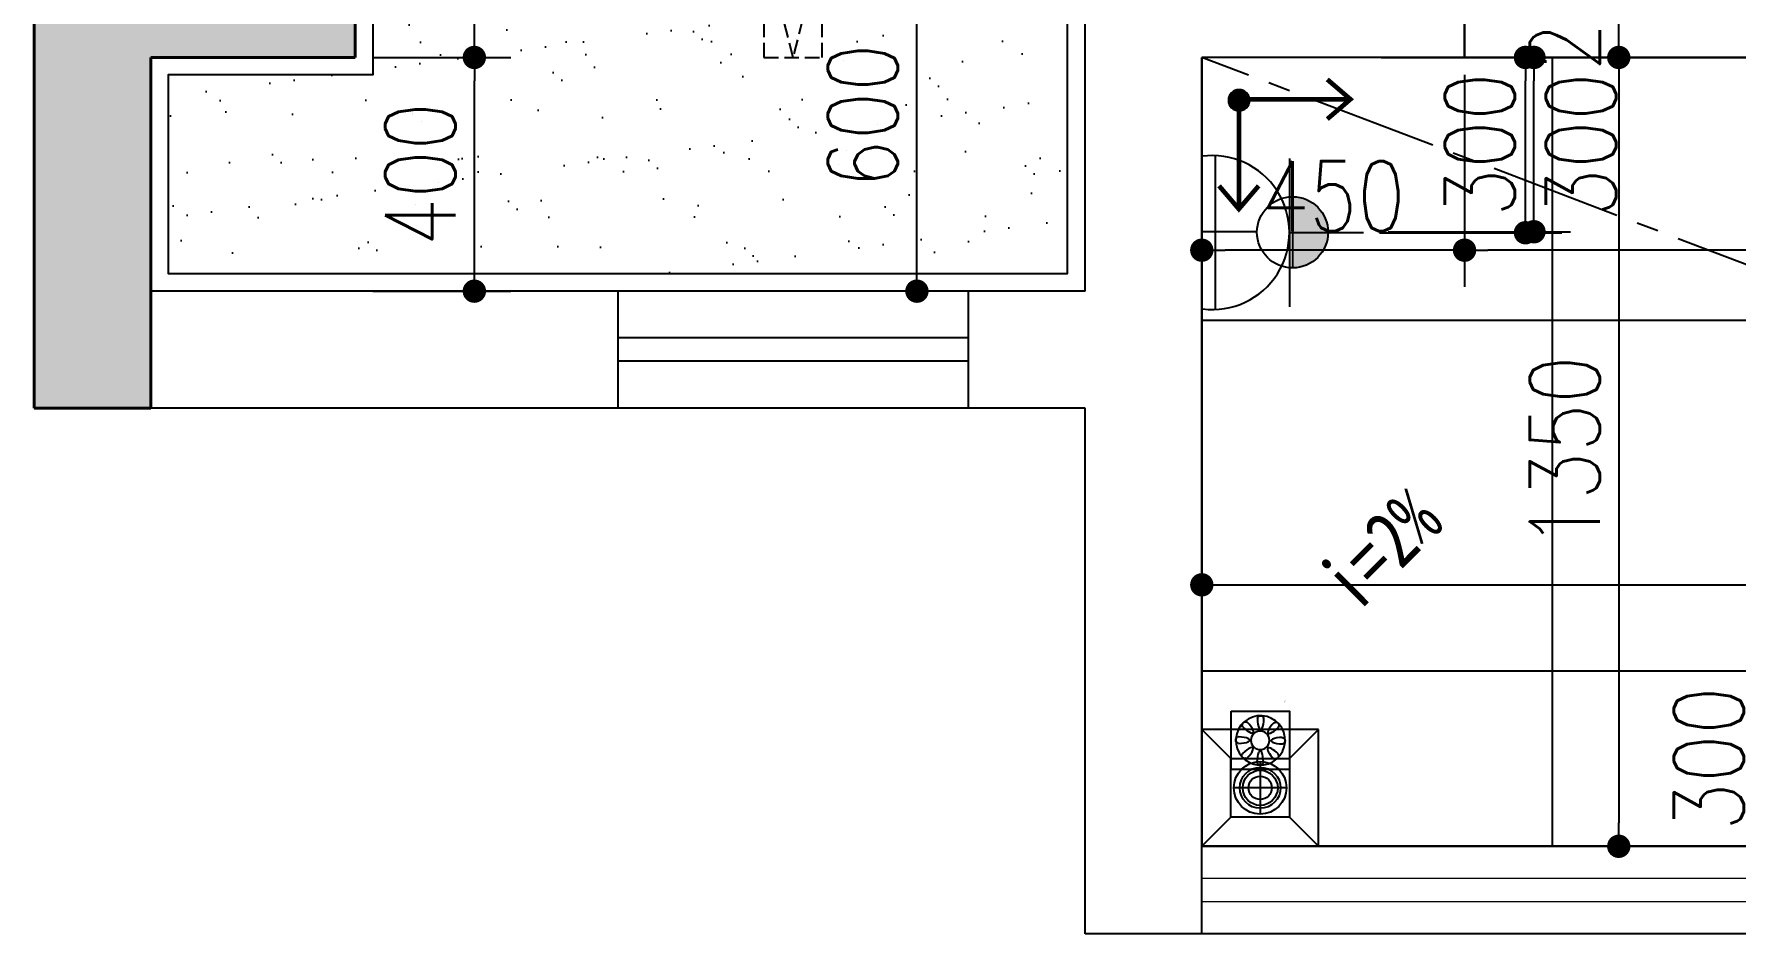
# Model space of a CAD drawing. Header units: inches. Extents: x -2597087 to 134135, y -662679 to 20000.
# Drawn here: x 6118 to 9033, y -41402 to -39862 of the extents above; entities that cross this region are included whole.
import ezdxf
from ezdxf.enums import TextEntityAlignment as Align

# ---------------------------------------------------------------- set-up
doc = ezdxf.new("R2010")
doc.units = ezdxf.units.IN
doc.header["$LTSCALE"] = 100
doc.header["$MEASUREMENT"] = 0
for name, pattern in [('CENTER', [50.8, 31.75, -6.35, 6.35, -6.35]), ('CENTER2', [1.125, 0.75, -0.125, 0.125, -0.125]), ('DASH', [0.35, 0.25, -0.1])]:
    doc.linetypes.add(name, pattern=pattern)
doc.layers.get('0').update_dxf_attribs({"linetype": 'CONTINUOUS'})
doc.layers.get('Defpoints').update_dxf_attribs({"linetype": 'CONTINUOUS'})
for name, color, linetype in [('-04给水图层', 142, 'CENTER'), ('006地漏', 146, 'CONTINUOUS'), ('AIR', 252, 'DASH'), ('DOOR', 4, 'CONTINUOUS'), ('EQUIP-动力', 3, 'CONTINUOUS'), ('EQUIP-动力-DIM', 3, 'CONTINUOUS'), ('floor', 8, 'CONTINUOUS'), ('IFC-NORM', 8, 'CONTINUOUS'), ('PUB_HATCH', 8, 'CONTINUOUS'), ('RC', 1, 'CONTINUOUS'), ('WALL', 7, 'CONTINUOUS'), ('wall-dim', 3, 'CONTINUOUS'), ('WALL-FSL', 1, 'CONTINUOUS'), ('WINDOW', 4, 'CONTINUOUS'), ('天花开线', 4, 'CONTINUOUS')]:
    doc.layers.add(name, color=color, linetype=linetype)
for name, color, linetype, lineweight in [('COLUMN', 30, 'CONTINUOUS', 40), ('STAIR', 2, 'CONTINUOUS', 0), ('平地共', 1, 'CONTINUOUS', 0)]:
    doc.layers.add(name, color=color, linetype=linetype, lineweight=lineweight)
doc.styles.get("Standard").update_dxf_attribs({"font": 'txt.shx', "width": 0.8, "bigfont": 'GBCBIG.shx'})
doc.styles.add('繁黑体', font='simhei.ttf')
doc.dimstyles.new('50', dxfattribs={"dimscale": 50, "dimtxt": 2.4, "dimasz": 0.8, "dimexe": 1.25, "dimexo": 0.6, "dimgap": 0.65, "dimtad": 1, "dimdec": 0, "dimdsep": 46, "dimtxsty": 'Standard', "dimblk1": 'DOT', "dimblk2": 'DOT', "dimsah": 1, "dimcen": 2.5, "dimclrd": 3, "dimclre": 3, "dimclrt": 3, "dimadec": 0, "dimazin": 0, "dimtfac": 1, "dimtdec": 0, "dimtix": 1, "dimtmove": 2, "dimatfit": 0, "dimldrblk": 'DOT', "dimfxl": 5, "dimfxlon": 1, "dimarcsym": 0})

# ---------------------------------------------------------------- blocks, each defined once
blk = doc.blocks.new('9#BZCcolumn')
at = {"layer": 'PUB_HATCH'}
blk.add_hatch(color=256, dxfattribs=at).paths.add_polyline_path([(261934.7, -29040.9), (261934.7, -30840.9), (261584.7, -30840.9), (261584.7, -31040.9), (261934.7, -31040.9), (261934.7, -31640.9), (262134.7, -31640.9), (262134.7, -29040.9)])
at = {"layer": 'COLUMN'}
for p, q in [((262134.7, -31640.9), (262134.7, -29040.9)), ((261584.7, -30840.9), (261584.7, -31040.9)), ((261584.7, -31040.9), (261934.7, -31040.9)), ((261934.7, -31040.9), (261934.7, -31640.9)), ((261934.7, -31640.9), (262134.7, -31640.9))]:
    blk.add_line(p, q, dxfattribs=at)
blk = doc.blocks.new('QE1223A')
at = {"layer": 'AIR'}
blk.add_lwpolyline([(4254754.3, 2525324.6), (4254654.3, 2525324.6), (4254654.3, 2525124.6), (4254754.3, 2525124.6)], close=True, dxfattribs=at)
blk.add_lwpolyline([(4254654.3, 2525124.6), (4254704.3, 2525324.6), (4254754.3, 2525124.6)], dxfattribs=at)
blk = doc.blocks.new('A$C13D5077C')
at = {"layer": 'EQUIP-动力', "color": 7}
for points in [[(0, 262.5), (0, 135.5)], [(-127, 135.5), (127, 135.5)], [(-132.1, 8.5), (131.5, 8.5)]]:
    blk.add_lwpolyline(points, dxfattribs=at)
blk.add_lwpolyline([(130.5, -13.1, 1.142122), (-130.9, -14.4)], format="xyb", dxfattribs=at)
blk = doc.blocks.new('_Dot')
at = {"color": 0, "linetype": 'ByBlock', "lineweight": -2}
blk.add_line((-0.5, 0), (-1, 0), dxfattribs=at)
at = {"color": 0, "linetype": 'ByBlock', "const_width": 0.5}
blk.add_lwpolyline([(-0.25, 0, 1), (0.25, 0, 1)], format="xyb", close=True, dxfattribs=at)
blk = doc.blocks.new('*D1223')
at = {"layer": 'Defpoints', "color": 0, "transparency": 16777216}
for p in [(8394.9, -39902.1), (8672.2, -39902.1), (8286.3, -40202.1)]:
    blk.add_point(p, dxfattribs=at)
at = {"layer": 'EQUIP-动力-DIM', "color": 3, "lineweight": -2, "transparency": 16777216}
for p, q in [((8424.9, -39902.1), (8734.7, -39902.1)), ((8672.2, -40162.1), (8672.2, -39942.1)), ((8422.2, -40202.1), (8734.7, -40202.1))]:
    blk.add_line(p, q, dxfattribs=at)
at = {"layer": 'EQUIP-动力-DIM', "color": 3, "lineweight": -2, "transparency": 16777216, "xscale": 40, "yscale": 40, "zscale": 40}
for p, rotation in [((8672.2, -39902.1), 90), ((8672.2, -40202.1), 270)]:
    blk.add_blockref('_Dot', p, dxfattribs=dict(at, rotation=rotation))
at = {"layer": 'EQUIP-动力-DIM', "color": 3, "transparency": 16777216, "insert": (8767.3, -40051.3), "char_height": 120, "attachment_point": 5, "rotation": 90}
blk.add_mtext('300', dxfattribs=at)
blk = doc.blocks.new('*D1237')
at = {"layer": 'Defpoints', "color": 0, "transparency": 16777216}
for p in [(6667.9, -39902.1), (6872, -39902.1), (6667.9, -40302.1)]:
    blk.add_point(p, dxfattribs=at)
at = {"layer": 'wall-dim', "color": 3, "lineweight": -2, "transparency": 16777216}
for p, q in [((6697.9, -39902.1), (6934.5, -39902.1)), ((6872, -40262.1), (6872, -39942.1)), ((6697.9, -40302.1), (6934.5, -40302.1))]:
    blk.add_line(p, q, dxfattribs=at)
at = {"layer": 'wall-dim', "color": 3, "lineweight": -2, "transparency": 16777216, "xscale": 40, "yscale": 40, "zscale": 40}
for p, rotation in [((6872, -39902.1), 90), ((6872, -40302.1), 270)]:
    blk.add_blockref('_Dot', p, dxfattribs=dict(at, rotation=rotation))
at = {"layer": 'wall-dim', "color": 3, "transparency": 16777216, "insert": (6779.5, -40102.1), "char_height": 120, "attachment_point": 5, "rotation": 90}
blk.add_mtext('400', dxfattribs=at)
blk = doc.blocks.new('*D1238')
at = {"layer": 'Defpoints', "color": 0, "transparency": 16777216}
for p in [(6667.9, -38852.1), (6872, -38852.1), (6667.9, -39902.1)]:
    blk.add_point(p, dxfattribs=at)
at = {"layer": 'wall-dim', "color": 3, "lineweight": -2, "transparency": 16777216}
for p, q in [((6697.9, -38852.1), (6934.5, -38852.1)), ((6872, -39862.1), (6872, -38892.1)), ((6697.9, -39902.1), (6934.5, -39902.1))]:
    blk.add_line(p, q, dxfattribs=at)
at = {"layer": 'wall-dim', "color": 3, "lineweight": -2, "transparency": 16777216, "xscale": 40, "yscale": 40, "zscale": 40}
for p, rotation in [((6872, -38852.1), 90), ((6872, -39902.1), 270)]:
    blk.add_blockref('_Dot', p, dxfattribs=dict(at, rotation=rotation))
at = {"layer": 'wall-dim', "color": 3, "transparency": 16777216, "insert": (6779.5, -39377.1), "char_height": 120, "attachment_point": 5, "rotation": 90}
blk.add_mtext('1050', dxfattribs=at)
blk = doc.blocks.new('*D1242')
at = {"layer": 'Defpoints', "color": 0, "transparency": 16777216}
for p in [(7630, -39702.1), (7917.9, -39702.1), (7917.9, -40302.1)]:
    blk.add_point(p, dxfattribs=at)
at = {"layer": 'wall-dim', "color": 3, "lineweight": -2, "transparency": 16777216}
for p, q in [((7887.9, -39702.1), (7567.5, -39702.1)), ((7630, -40262.1), (7630, -39742.1)), ((7887.9, -40302.1), (7567.5, -40302.1))]:
    blk.add_line(p, q, dxfattribs=at)
at = {"layer": 'wall-dim', "color": 3, "lineweight": -2, "transparency": 16777216, "xscale": 40, "yscale": 40, "zscale": 40}
for p, rotation in [((7630, -39702.1), 90), ((7630, -40302.1), 270)]:
    blk.add_blockref('_Dot', p, dxfattribs=dict(at, rotation=rotation))
at = {"layer": 'wall-dim', "color": 3, "transparency": 16777216, "insert": (7537.5, -40002.1), "char_height": 120, "attachment_point": 5, "rotation": 90}
blk.add_mtext('600', dxfattribs=at)
blk = doc.blocks.new('*D1269')
at = {"layer": 'Defpoints', "color": 0, "transparency": 16777216}
for p in [(8567.9, -39902.1), (8567.9, -41252.1), (8832, -41252.1)]:
    blk.add_point(p, dxfattribs=at)
at = {"layer": 'wall-dim', "color": 3, "lineweight": -2, "transparency": 16777216}
for p, q in [((8597.9, -39902.1), (8894.5, -39902.1)), ((8832, -39942.1), (8832, -41212.1)), ((8597.9, -41252.1), (8894.5, -41252.1))]:
    blk.add_line(p, q, dxfattribs=at)
at = {"layer": 'wall-dim', "color": 3, "lineweight": -2, "transparency": 16777216, "xscale": 40, "yscale": 40, "zscale": 40}
for p, rotation in [((8832, -39902.1), 90), ((8832, -41252.1), 270)]:
    blk.add_blockref('_Dot', p, dxfattribs=dict(at, rotation=rotation))
at = {"layer": 'wall-dim', "color": 3, "transparency": 16777216, "insert": (8739.5, -40577.1), "char_height": 120, "attachment_point": 5, "rotation": 90}
blk.add_mtext('1350', dxfattribs=at)
blk = doc.blocks.new('*D1270')
at = {"layer": 'Defpoints', "color": 0, "transparency": 16777216}
for p in [(8567.9, -39702.1), (8832, -39702.1), (8567.9, -39902.1)]:
    blk.add_point(p, dxfattribs=at)
at = {"layer": 'wall-dim', "color": 3, "lineweight": -2, "transparency": 16777216}
for p, q in [((8832, -39662.1), (8832, -39622.1)), ((8597.9, -39702.1), (8894.5, -39702.1)), ((8832, -39902.1), (8832, -39702.1)), ((8597.9, -39902.1), (8894.5, -39902.1)), ((8832, -39942.1), (8832, -39982.1))]:
    blk.add_line(p, q, dxfattribs=at)
at = {"layer": 'wall-dim', "color": 3, "lineweight": -2, "transparency": 16777216, "xscale": 40, "yscale": 40, "zscale": 40}
for p, rotation in [((8832, -39702.1), 270), ((8832, -39902.1), 90)]:
    blk.add_blockref('_Dot', p, dxfattribs=dict(at, rotation=rotation))
at = {"layer": 'wall-dim', "color": 3, "transparency": 16777216, "insert": (8739.5, -39802.1), "char_height": 120, "attachment_point": 5, "rotation": 90}
blk.add_mtext('200', dxfattribs=at)
blk = doc.blocks.new('*D1278')
at = {"layer": 'Defpoints', "color": 0, "transparency": 16777216}
for p in [(11617.9, -40502.1), (11617.9, -40804.7), (8117.9, -40902.1)]:
    blk.add_point(p, dxfattribs=at)
at = {"layer": 'wall-dim', "color": 3, "lineweight": -2, "transparency": 16777216}
for p, q in [((11617.9, -40532.1), (11617.9, -40867.2)), ((8117.9, -40872.1), (8117.9, -40742.2)), ((8157.9, -40804.7), (11577.9, -40804.7))]:
    blk.add_line(p, q, dxfattribs=at)
at = {"layer": 'wall-dim', "color": 3, "lineweight": -2, "transparency": 16777216, "xscale": 40, "yscale": 40, "zscale": 40, "rotation": 180}
blk.add_blockref('_Dot', (8117.9, -40804.7), dxfattribs=at)
at = {"layer": 'wall-dim', "color": 3, "lineweight": -2, "transparency": 16777216, "xscale": 40, "yscale": 40, "zscale": 40}
blk.add_blockref('_Dot', (11617.9, -40804.7), dxfattribs=at)
at = {"layer": 'wall-dim', "color": 3, "transparency": 16777216, "insert": (9867.9, -40712.2), "char_height": 120, "attachment_point": 5}
blk.add_mtext('3500', dxfattribs=at)
blk = doc.blocks.new('*D1280')
at = {"layer": 'Defpoints', "color": 0, "transparency": 16777216}
for p in [(8567.9, -39902.1), (10967.9, -39902.1), (8567.9, -40232)]:
    blk.add_point(p, dxfattribs=at)
at = {"layer": 'wall-dim', "color": 3, "lineweight": -2, "transparency": 16777216}
for p, q in [((8567.9, -39932.1), (8567.9, -40294.5)), ((10967.9, -39932.1), (10967.9, -40294.5)), ((10927.9, -40232), (8607.9, -40232))]:
    blk.add_line(p, q, dxfattribs=at)
at = {"layer": 'wall-dim', "color": 3, "lineweight": -2, "transparency": 16777216, "xscale": 40, "yscale": 40, "zscale": 40, "rotation": 180}
blk.add_blockref('_Dot', (8567.9, -40232), dxfattribs=at)
at = {"layer": 'wall-dim', "color": 3, "lineweight": -2, "transparency": 16777216, "xscale": 40, "yscale": 40, "zscale": 40}
blk.add_blockref('_Dot', (10967.9, -40232), dxfattribs=at)
at = {"layer": 'wall-dim', "color": 3, "transparency": 16777216, "insert": (9767.9, -40139.5), "char_height": 120, "attachment_point": 5}
blk.add_mtext('2400', dxfattribs=at)
blk = doc.blocks.new('*D1281')
at = {"layer": 'Defpoints', "color": 0, "transparency": 16777216}
for p in [(8117.9, -39902.1), (8567.9, -39902.1), (8117.9, -40232)]:
    blk.add_point(p, dxfattribs=at)
at = {"layer": 'wall-dim', "color": 3, "lineweight": -2, "transparency": 16777216}
for p, q in [((8117.9, -39932.1), (8117.9, -40294.5)), ((8567.9, -39932.1), (8567.9, -40294.5)), ((8527.9, -40232), (8157.9, -40232))]:
    blk.add_line(p, q, dxfattribs=at)
at = {"layer": 'wall-dim', "color": 3, "lineweight": -2, "transparency": 16777216, "xscale": 40, "yscale": 40, "zscale": 40, "rotation": 180}
blk.add_blockref('_Dot', (8117.9, -40232), dxfattribs=at)
at = {"layer": 'wall-dim', "color": 3, "lineweight": -2, "transparency": 16777216, "xscale": 40, "yscale": 40, "zscale": 40}
blk.add_blockref('_Dot', (8567.9, -40232), dxfattribs=at)
at = {"layer": 'wall-dim', "color": 3, "transparency": 16777216, "insert": (8342.9, -40139.5), "char_height": 120, "attachment_point": 5}
blk.add_mtext('450', dxfattribs=at)
blk = doc.blocks.new('*D1371')
at = {"layer": 'Defpoints', "color": 0, "transparency": 16777216}
for p in [(8717.9, -40952.1), (8717.9, -41252.1), (9079, -41252.1)]:
    blk.add_point(p, dxfattribs=at)
at = {"layer": 'floor', "color": 3, "lineweight": -2, "transparency": 16777216}
for p, q in [((8829, -40952.1), (9141.5, -40952.1)), ((9079, -40992.1), (9079, -41212.1)), ((8829, -41252.1), (9141.5, -41252.1))]:
    blk.add_line(p, q, dxfattribs=at)
at = {"layer": 'floor', "color": 3, "lineweight": -2, "transparency": 16777216, "xscale": 40, "yscale": 40, "zscale": 40}
for p, rotation in [((9079, -40952.1), 90), ((9079, -41252.1), 270)]:
    blk.add_blockref('_Dot', p, dxfattribs=dict(at, rotation=rotation))
at = {"layer": 'floor', "color": 3, "transparency": 16777216, "insert": (8986.5, -41102.1), "char_height": 120, "attachment_point": 5, "rotation": 90}
blk.add_mtext('300', dxfattribs=at)
blk = doc.blocks.new('pkgds')
blk.add_hatch(color=1).paths.add_polyline_path([(162250.7, -60662.2, 1), (162296, -60662.2, 1)])
at = {"color": 1, "const_width": 10}
for points in [[(162317.9, -60473.2), (162275.5, -60423.6), (162233.1, -60473.2)], [(162275.5, -60639.7), (162275.5, -60423.6)], [(162090.3, -60704.9), (162040.7, -60662.5), (162090.3, -60620.1)], [(162250.7, -60662.5), (162040.7, -60662.5)]]:
    blk.add_lwpolyline(points, dxfattribs=at)
at = {"color": 1}
blk.add_circle((162273.4, -60662.2), 22.6, dxfattribs=at)
blk = doc.blocks.new('dsafad5s64f64dsa64f')
at = {"layer": '-04给水图层', "linetype": 'Continuous'}
h = blk.add_hatch(color=251, dxfattribs=at)
edge = h.paths.add_edge_path(flags=17)
edge.add_line((9920.8, -56344.6), (9799, -56344.6))
edge = h.paths.add_edge_path()
edge.add_line((9799, -56344.6), (9920.8, -56344.6))
edge.add_arc((9859.9, -56344.6), 60.9, 180, 360, ccw=False)
at = {"layer": '-04给水图层', "color": 4, "linetype": 'Continuous'}
for p, q in [((9814.2, -56189.2), (9904.1, -56189.2)), ((9860.8, -56283.6), (9860.8, -56189.2))]:
    blk.add_line(p, q, dxfattribs=at)
blk.add_lwpolyline([(9920.8, -56344.6), (9799, -56344.6)], dxfattribs=at)
blk.add_circle((9859.9, -56344.6), 60.9, dxfattribs=at)
blk = doc.blocks.new('*D1545')
at = {"layer": '-04给水图层', "color": 3, "lineweight": -2, "transparency": 16777216}
for p, q in [((8436.8, -39902.1), (8749.3, -39902.1)), ((8686.8, -40160.4), (8686.8, -39942.1)), ((8436.8, -40200.4), (8749.3, -40200.4))]:
    blk.add_line(p, q, dxfattribs=at)
at = {"layer": 'Defpoints', "color": 0, "transparency": 16777216}
for p in [(8117.9, -39902.1), (8686.8, -39902.1), (8117.9, -40200.4)]:
    blk.add_point(p, dxfattribs=at)
at = {"layer": '-04给水图层', "color": 3, "lineweight": -2, "transparency": 16777216, "xscale": 40, "yscale": 40, "zscale": 40}
for p, rotation in [((8686.8, -39902.1), 90), ((8686.8, -40200.4), 270)]:
    blk.add_blockref('_Dot', p, dxfattribs=dict(at, rotation=rotation))
at = {"layer": '-04给水图层', "color": 3, "transparency": 16777216, "insert": (8594.3, -40051.3), "char_height": 120, "attachment_point": 5, "rotation": 90}
blk.add_mtext('300', dxfattribs=at)
blk = doc.blocks.new('A$C5A370B41')
at = {"color": 251, "ltscale": 5}
for p, q in [((44, 87.4), (44.7, 89)), ((55.1, 87.4), (54.4, 89)), ((19.3, 72.3), (18.7, 73.8)), ((27.1, 80), (25.5, 80.7)), ((72.3, 80.7), (73.8, 81.3)), ((80, 72.9), (80.7, 74.5)), ((12.6, 55.1), (11, 54.4)), ((12.6, 44), (11, 44.7)), ((50, 50), (50, 50)), ((50, 50), (50, 50)), ((50, 50), (50, 50)), ((50, 50), (50, 50)), ((87.4, 56), (89, 55.3)), ((87.4, 44.9), (89, 45.6)), ((20, 27.1), (19.3, 25.5)), ((27.7, 19.3), (26.2, 18.7)), ((44.9, 12.6), (45.6, 11)), ((56, 12.6), (55.3, 11)), ((72.9, 20), (74.5, 19.3)), ((80.7, 27.7), (81.3, 26.2))]:
    blk.add_line(p, q, dxfattribs=at)
at = {"ltscale": 5}
blk.add_lwpolyline([(100, 100), (0, 100), (0, 0), (100, 0)], close=True, dxfattribs=at)
at = {"color": 251, "ltscale": 5}
for centre, major_axis, start_param, end_param in [((50, 50), (42.1, 3.5), -0.016227, 6.266958), ((49.6, 87), (3.72, 3.72), 5.892931, 8.244236), ((23.5, 75.8), (3.72, 3.72), 0.395144, 2.746449), ((50.4, 50), (-11.2, 11.2), 1.570796326784468, 7.853981633964052), ((75.8, 76.5), (3.72, 3.72), 5.107533, 7.458838), ((13, 49.6), (-3.72, 3.72), -0.390255, 1.961051), ((87, 50.4), (-3.72, 3.72), 2.751338, 5.102644), ((24.2, 23.5), (3.72, 3.72), 1.96594, 4.317245), ((50.4, 13), (3.72, 3.72), 2.751338, 5.102644), ((76.5, 24.2), (3.72, 3.72), 3.536736, 5.888042)]:
    blk.add_ellipse(centre, major_axis=major_axis, ratio=1, start_param=start_param, end_param=end_param, dxfattribs=at)
at = {"color": 251, "ltscale": 5, "extrusion": (0, 0, -1)}
for centre, major_axis, start_param, end_param in [((23.2, 76.2), (-13.6, 13.6), 1.570796, 4.712389), ((49.6, 87.4), (0, 19.2), 1.570796, 4.712389), ((76.2, 76.8), (13.6, 13.6), 1.570796, 4.712389), ((12.6, 49.6), (-19.2, 0), 1.570796, 4.712389), ((23.8, 23.2), (13.6, 13.6), -1.570796, 1.570796), ((50.4, 12.6), (0, 19.2), 4.712389, 7.853982), ((76.8, 23.8), (-13.6, 13.6), 4.712389, 7.853982), ((87.4, 50.4), (-19.2, 0), 4.712389, 7.853982)]:
    blk.add_ellipse(centre, major_axis=major_axis, ratio=0.286893, start_param=start_param, end_param=end_param, dxfattribs=at)
blk = doc.blocks.new('DL')
at = {"color": 8}
for p, q in [((0, 45), (0, -45)), ((45, 0), (-45, 0))]:
    blk.add_line(p, q, dxfattribs=at)
at = {"color": 1}
blk.add_lwpolyline([(-50, 50), (50, 50), (50, -50), (-50, -50)], close=True, dxfattribs=at)
at = {"color": 8}
for radius in [45, 35, 30, 20]:
    blk.add_circle((0, 0), radius, dxfattribs=at)
blk = doc.blocks.new('WEGB')
at = {"layer": 'IFC-NORM', "color": 8}
for p, q in [((17375, 5499.9), (17325, 5549.9)), ((17475, 5499.9), (17525, 5549.9)), ((17375, 5399.9), (17325, 5349.9)), ((17475, 5399.9), (17525, 5349.9))]:
    blk.add_line(p, q, dxfattribs=at)
blk.add_lwpolyline([(17525, 5549.9), (17325, 5549.9), (17325, 5349.9), (17525, 5349.9)], close=True, dxfattribs=at)
at = {"layer": 'IFC-NORM'}
blk.add_blockref('DL', (17425, 5449.9), dxfattribs=at)

msp = doc.modelspace()

# ---------------------------------------------------------------- hatches: boundary and pattern name
at = {"layer": 'floor'}
h = msp.add_hatch(dxfattribs=at)
h.set_pattern_fill('AR-SAND', color=8, scale=80)
h.paths.add_polyline_path([(6697.895, -39672.103), (6697.895, -39932.103), (6347.895, -39932.103), (6347.895, -40272.103), (7887.895, -40272.103), (7887.895, -39672.103)])
h = msp.add_hatch(dxfattribs=at)
h.set_pattern_fill('_USER', color=256, scale=600, double=1, pattern_type=0)
h.set_pattern_definition([(0, (8117.9, -39752.1), (0, 600), []), (90, (8117.9, -39752.1), (-600, 4e-14), [])])
h.paths.add_polyline_path([(8117.895, -39902.103), (8117.895, -41252.103), (11667.895, -41252.103), (11667.895, -40352.108), (11617.895, -40352.108), (11617.895, -39902.103)])

# ---------------------------------------------------------------- linework, layer by layer
at = {"layer": 'DOOR'}
msp.add_line((10967.895, -39902.103), (8567.895, -39902.103), dxfattribs=at)
at = {"layer": 'floor'}
for points in [[(6697.895, -39672.103), (6697.895, -39932.103), (6347.895, -39932.103), (6347.895, -40272.103), (7887.895, -40272.103), (7887.895, -39672.103)], [(8117.895, -39902.103), (8117.895, -41252.103), (11667.895, -41252.103), (11667.895, -40502.103), (11617.895, -40502.103), (11617.895, -39902.103)]]:
    msp.add_lwpolyline(points, close=True, dxfattribs=at)
at = {"layer": 'floor', "color": 1}
msp.add_lwpolyline([(10967.895, -39762.103), (8567.895, -39762.103), (8567.895, -39902.103), (10967.895, -39902.103)], close=True, dxfattribs=at)
msp.add_lwpolyline([(8573.876, -40690.34, 0, 0, 0), (8360.239, -40903.978, 38.503, 0, 0), (8260.334, -41004.453, 0, 0, 0)], format="xyseb", dxfattribs=at)
at = {"layer": 'RC', "ltscale": 5}
msp.add_lwpolyline([(8567.895, -39702.103), (10967.895, -39702.103), (10967.895, -39902.103), (8567.895, -39902.103)], close=True, dxfattribs=at)
at = {"layer": 'WALL'}
for p, q in [((6667.895, -39702.103), (6667.895, -39902.103)), ((7917.895, -39902.103), (7917.895, -39702.103)), ((8567.895, -39702.103), (8567.895, -39902.103)), ((6117.895, -40502.103), (6117.895, -39802.103)), ((6317.895, -40302.103), (6317.895, -39902.103)), ((6567.895, -39902.103), (6317.895, -39902.103)), ((6667.895, -39902.103), (6567.895, -39902.103)), ((7917.895, -40302.103), (7917.895, -39902.103)), ((8567.895, -39902.103), (8117.895, -39902.103)), ((8117.895, -40402.103), (8117.895, -39902.103)), ((7117.895, -40302.103), (6317.895, -40302.103)), ((7117.895, -40302.103), (7117.895, -40502.103)), ((7917.895, -40302.103), (7717.895, -40302.103)), ((7717.895, -40302.103), (7717.895, -40502.103)), ((8117.895, -41402.103), (8117.895, -40402.103)), ((7117.895, -40502.103), (6117.895, -40502.103)), ((7917.895, -40502.103), (7717.895, -40502.103)), ((7917.895, -41402.103), (7917.895, -40502.103)), ((8117.895, -41402.103), (7917.895, -41402.103))]:
    msp.add_line(p, q, dxfattribs=at)
at = {"layer": 'WALL-FSL'}
msp.add_lwpolyline([(7177.895, -38002.103), (7177.895, -38032.103), (6347.895, -38032.103), (6347.895, -38822.103), (6697.895, -38822.103), (6697.895, -39932.103), (6347.895, -39932.103), (6347.895, -40272.103), (7887.895, -40272.103), (7887.895, -39672.103), (7987.895, -39672.103), (7987.895, -38032.103), (7977.895, -38032.103), (7977.895, -38002.103)], dxfattribs=at)
at = {"layer": 'WINDOW'}
for p, q in [((7717.895, -40302.103), (7117.895, -40302.103)), ((7717.895, -40382.103), (7117.895, -40382.103)), ((7717.895, -40422.103), (7117.895, -40422.103)), ((7717.895, -40502.103), (7117.895, -40502.103))]:
    msp.add_line(p, q, dxfattribs=at)
for points in [[(11817.895, -40502.103), (11817.895, -41402.103), (8117.895, -41402.103)], [(11667.895, -40502.103), (11667.895, -41252.103), (8117.895, -41252.103)]]:
    msp.add_lwpolyline(points, dxfattribs=at)
at = {"layer": '天花开线', "linetype": 'CENTER2', "ltscale": 3}
msp.add_line((11667.895, -41252.103), (8117.895, -39902.103), dxfattribs=at)
at = {"layer": '平地共'}
for points in [[(11762.895, -40502.103), (11762.895, -41347.103), (8117.895, -41347.103)], [(11722.895, -40502.103), (11722.895, -41307.103), (8117.895, -41307.103)]]:
    msp.add_lwpolyline(points, dxfattribs=at)

# ---------------------------------------------------------------- block references
at = {"layer": '-04给水图层', "ltscale": 150, "rotation": 90.00000000000001}
msp.add_blockref('dsafad5s64f64dsa64f', (-48071.318, -50061.26), dxfattribs=at)
at = {"layer": '006地漏', "extrusion": (0, 0, -1), "zscale": -1}
msp.add_blockref('A$C5A370B41', (-8268.337, -41120.888), dxfattribs=at)
at = {"layer": 'COLUMN', "xscale": -1}
msp.add_blockref('9#BZCcolumn', (268252.61, -8861.246), dxfattribs=at)
at = {"layer": 'EQUIP-动力', "color": 2, "rotation": 270}
msp.add_blockref('A$C13D5077C', (8132.321, -40202.103), dxfattribs=at)
at = {"layer": 'floor', "color": 1, "xscale": -0.7999999998137355, "yscale": 0.7999999998137355, "zscale": 0.7999999998137355, "rotation": 270}
msp.add_blockref('pkgds', (56711.363, -169794.074), dxfattribs=at)
at = {"layer": 'IFC-NORM'}
msp.add_blockref('WEGB', (-9207.107, -46601.973), dxfattribs=at)
at = {"layer": 'STAIR', "rotation": 180}
msp.add_blockref('QE1223A', (4262122.24, 2485422.463), dxfattribs=at)

# ---------------------------------------------------------------- texts
at = {"layer": 'floor', "color": 1, "style": '繁黑体', "width": 0.8}
msp.add_text('i=2%%% ', height=100.2674, rotation=44.950458, dxfattribs=at).set_placement((8442.295, -40725.373), align=Align.MIDDLE_CENTER)

# ---------------------------------------------------------------- dimensions: what is measured, and where the dimension line sits
at = {"layer": '-04给水图层'}
dim = msp.add_aligned_dim(p1=(8117.895, -40200.438), p2=(8117.895, -39902.103), distance=-568.916, dimstyle='50', override={"dimrnd": 5}, dxfattribs=at)
dim.commit()
dim.dimension.update_dxf_attribs({"geometry": '*D1545', "text_midpoint": (8594.311, -40051.27)})
at = {"layer": 'EQUIP-动力-DIM'}
dim = msp.add_linear_dim(base=(8672.244, -39902.103), p1=(8286.335, -40202.103), p2=(8394.869, -39902.103), angle=90, dimstyle='50', dxfattribs=at)
dim.commit()
dim.dimension.update_dxf_attribs({"geometry": '*D1223', "text_midpoint": (8767.259, -40051.27), "dimtype": 160})
at = {"layer": 'floor'}
dim = msp.add_linear_dim(base=(9079.001, -41252.103), p1=(8717.895, -40952.108), p2=(8717.895, -41252.103), angle=90, dimstyle='50', override={"dimarcsym": 2}, dxfattribs=at)
dim.commit()
dim.dimension.update_dxf_attribs({"geometry": '*D1371', "text_midpoint": (8986.501, -41102.106)})
at = {"layer": 'wall-dim'}
for base, p1, p2, angle, picture, middle in [((6871.967, -38852.103), (6667.895, -39902.103), (6667.895, -38852.103), 90, '*D1238', (6779.467, -39377.103)), ((8831.959, -39702.103), (8567.895, -39902.103), (8567.895, -39702.103), 90, '*D1270', (8739.459, -39802.103)), ((7629.987, -39702.103), (7917.895, -40302.103), (7917.895, -39702.103), 90, '*D1242', (7537.487, -40002.103)), ((6871.967, -39902.103), (6667.895, -40302.103), (6667.895, -39902.103), 90, '*D1237', (6779.467, -40102.103)), ((8117.895, -40231.955), (8567.895, -39902.103), (8117.895, -39902.103), 180, '*D1281', (8342.895, -40139.455)), ((8567.895, -40231.955), (10967.895, -39902.103), (8567.895, -39902.103), 180, '*D1280', (9767.895, -40139.455)), ((8831.959, -41252.103), (8567.895, -39902.103), (8567.895, -41252.103), 90, '*D1269', (8739.459, -40577.103)), ((11617.895, -40804.732), (8117.895, -40902.103), (11617.895, -40502.103), 180, '*D1278', (9867.895, -40712.232))]:
    dim = msp.add_linear_dim(base=base, p1=p1, p2=p2, angle=angle, dimstyle='50', override={"dimfxl": 250, "dimarcsym": 2}, dxfattribs=at)
    dim.commit()
    dim.dimension.update_dxf_attribs({"geometry": picture, "text_midpoint": middle})

doc.saveas('drawing.dxf')
